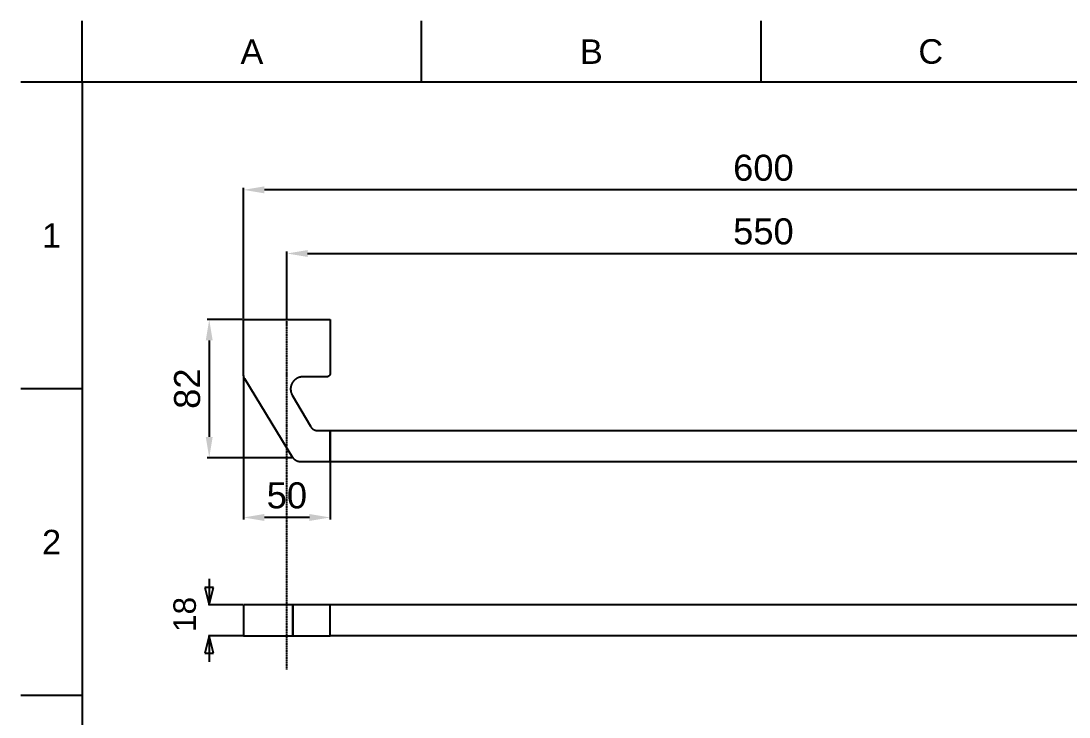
# Model space of a CAD drawing. Header units: millimetres. Extents: x 2164 to 3264, y 1200 to 2685.
# Drawn here: x 2214 to 2819, y 2283 to 2685 of the extents above; entities that cross this region are included whole.
import ezdxf

# ---------------------------------------------------------------- set-up
doc = ezdxf.new("R2010")
doc.units = ezdxf.units.MM
doc.linetypes.add('CENTER', pattern=[0.6, 0.375, -0.075, 0.075, -0.075])
for name, color, linetype in [('CEN2', 1, 'Continuous'), ('DIM2', 3, 'Continuous'), ('form22', 7, 'Continuous'), ('main', 7, 'Continuous')]:
    doc.layers.add(name, color=color, linetype=linetype)
doc.styles.add('Arial Regular', font='arial.ttf')
doc.styles.get("Standard").update_dxf_attribs({"font": 'arial.ttf'})
doc.dimstyles.new('ISO-25', dxfattribs={"dimtxt": 2.5, "dimasz": 2.5, "dimexe": 1.25, "dimexo": 0.625, "dimtad": 1, "dimtxsty": 'Standard', "dimcen": 2.5, "dimadec": 0, "dimazin": 0, "dimtfac": 1, "dimtmove": 0, "dimatfit": 3, "dimfxl": 1, "dimarcsym": 0})

# ---------------------------------------------------------------- blocks, each defined once
blk = doc.blocks.new('*D57')
at = {"layer": 'Defpoints', "color": 0, "transparency": 16777216}
for p in [(2342.57, 2512.49), (2322.77, 2432.88), (2371.1, 2432.88)]:
    blk.add_point(p, dxfattribs=at)
at = {"layer": 'DIM2', "color": 0, "lineweight": -2, "transparency": 16777216}
for p, q in [((2341.94, 2512.49), (2321.52, 2512.49)), ((2322.77, 2500.49), (2322.77, 2444.88)), ((2370.48, 2432.88), (2321.52, 2432.88))]:
    blk.add_line(p, q, dxfattribs=at)
at = {"layer": 'DIM2', "color": 0, "transparency": 16777216}
for points in [[(2320.77, 2500.49), (2324.77, 2500.49), (2322.77, 2512.49)], [(2320.77, 2444.88), (2324.77, 2444.88), (2322.77, 2432.88)]]:
    blk.add_solid(points, dxfattribs=at)
at = {"layer": 'DIM2', "color": 0, "transparency": 16777216, "insert": (2310.11, 2472.69), "char_height": 15, "attachment_point": 5, "rotation": 90}
blk.add_mtext('82', dxfattribs=at)
blk = doc.blocks.new('*D62')
at = {"layer": 'Defpoints', "color": 0, "transparency": 16777216}
for p in [(2917.57, 2550.63), (2367.57, 2512.49), (2917.57, 2512.49)]:
    blk.add_point(p, dxfattribs=at)
at = {"layer": 'DIM2', "color": 0, "lineweight": -2, "transparency": 16777216}
for p, q in [((2367.57, 2513.12), (2367.57, 2551.88)), ((2379.57, 2550.63), (2905.57, 2550.63)), ((2917.57, 2513.12), (2917.57, 2551.88))]:
    blk.add_line(p, q, dxfattribs=at)
at = {"layer": 'DIM2', "color": 0, "transparency": 16777216}
for points in [[(2379.57, 2552.63), (2379.57, 2548.63), (2367.57, 2550.63)], [(2905.57, 2552.63), (2905.57, 2548.63), (2917.57, 2550.63)]]:
    blk.add_solid(points, dxfattribs=at)
at = {"layer": 'DIM2', "color": 0, "transparency": 16777216, "insert": (2642.57, 2563.29), "char_height": 15, "attachment_point": 5}
blk.add_mtext('550', dxfattribs=at)
blk = doc.blocks.new('*D63')
at = {"layer": 'Defpoints', "color": 0, "transparency": 16777216}
for p in [(2342.57, 2587.34), (2342.57, 2512.49), (2942.57, 2512.49)]:
    blk.add_point(p, dxfattribs=at)
at = {"layer": 'DIM2', "color": 0, "lineweight": -2, "transparency": 16777216}
for p, q in [((2342.57, 2513.12), (2342.57, 2588.59)), ((2942.57, 2513.12), (2942.57, 2588.59)), ((2930.57, 2587.34), (2354.57, 2587.34))]:
    blk.add_line(p, q, dxfattribs=at)
at = {"layer": 'DIM2', "color": 0, "transparency": 16777216}
for points in [[(2354.57, 2589.34), (2354.57, 2585.34), (2342.57, 2587.34)], [(2930.57, 2589.34), (2930.57, 2585.34), (2942.57, 2587.34)]]:
    blk.add_solid(points, dxfattribs=at)
at = {"layer": 'DIM2', "color": 0, "transparency": 16777216, "insert": (2642.57, 2599.99), "char_height": 15, "attachment_point": 5}
blk.add_mtext('600', dxfattribs=at)
blk = doc.blocks.new('*D64')
at = {"layer": 'Defpoints', "color": 0, "transparency": 16777216}
for p in [(2342.57, 2480.9), (2392.57, 2430.49), (2342.57, 2398.4)]:
    blk.add_point(p, dxfattribs=at)
at = {"layer": 'DIM2', "color": 0, "lineweight": -2, "transparency": 16777216}
for p, q in [((2342.57, 2480.28), (2342.57, 2397.15)), ((2392.57, 2429.87), (2392.57, 2397.15)), ((2380.57, 2398.4), (2354.57, 2398.4))]:
    blk.add_line(p, q, dxfattribs=at)
at = {"layer": 'DIM2', "color": 0, "transparency": 16777216}
for points in [[(2354.57, 2400.4), (2354.57, 2396.4), (2342.57, 2398.4)], [(2380.57, 2400.4), (2380.57, 2396.4), (2392.57, 2398.4)]]:
    blk.add_solid(points, dxfattribs=at)
at = {"layer": 'DIM2', "color": 0, "transparency": 16777216, "insert": (2367.57, 2411.06), "char_height": 15, "attachment_point": 5}
blk.add_mtext('50', dxfattribs=at)

msp = doc.modelspace()

# ---------------------------------------------------------------- linework, layer by layer
at = {"layer": 'CEN2', "linetype": 'CENTER'}
msp.add_line((2367.57, 2310.76), (2367.57, 2520.14), dxfattribs=at)
at = {"layer": 'DIM2', "color": 3}
for p, q in [((2342.57, 2480.9), (2342.57, 2512.49)), ((2342.57, 2480.73), (2342.57, 2480.9)), ((2342.58, 2480.56), (2342.57, 2480.73)), ((2342.59, 2480.39), (2342.58, 2480.56)), ((2342.61, 2480.22), (2342.59, 2480.39)), ((2342.64, 2480.05), (2342.61, 2480.22)), ((2342.67, 2479.88), (2342.64, 2480.05)), ((2342.71, 2479.71), (2342.67, 2479.88)), ((2342.75, 2479.54), (2342.71, 2479.71)), ((2342.8, 2479.38), (2342.75, 2479.54)), ((2342.86, 2479.22), (2342.8, 2479.38)), ((2342.92, 2479.06), (2342.86, 2479.22)), ((2342.98, 2478.9), (2342.92, 2479.06)), ((2343.06, 2478.74), (2342.98, 2478.9)), ((2343.13, 2478.59), (2343.06, 2478.74)), ((2343.22, 2478.44), (2343.13, 2478.59)), ((2343.3, 2478.29), (2343.22, 2478.44)), ((2369.86, 2473.85), (2369.82, 2473.62)), ((2369.91, 2474.09), (2369.86, 2473.85)), ((2369.97, 2474.32), (2369.91, 2474.09)), ((2370.04, 2474.55), (2369.97, 2474.32)), ((2370.11, 2474.78), (2370.04, 2474.55)), ((2370.19, 2475.01), (2370.11, 2474.78)), ((2370.28, 2475.23), (2370.19, 2475.01)), ((2370.38, 2475.45), (2370.28, 2475.23)), ((2370.49, 2475.67), (2370.38, 2475.45)), ((2370.6, 2475.88), (2370.49, 2475.67)), ((2370.72, 2476.09), (2370.6, 2475.88)), ((2370.85, 2476.29), (2370.72, 2476.09)), ((2370.98, 2476.49), (2370.85, 2476.29)), ((2371.12, 2476.69), (2370.98, 2476.49)), ((2371.27, 2476.88), (2371.12, 2476.69)), ((2371.42, 2477.06), (2371.27, 2476.88)), ((2371.58, 2477.24), (2371.42, 2477.06)), ((2371.75, 2477.41), (2371.58, 2477.24)), ((2371.92, 2477.58), (2371.75, 2477.41)), ((2372.1, 2477.74), (2371.92, 2477.58)), ((2372.28, 2477.9), (2372.1, 2477.74)), ((2372.47, 2478.05), (2372.28, 2477.9)), ((2372.67, 2478.19), (2372.47, 2478.05)), ((2372.86, 2478.33), (2372.67, 2478.19)), ((2373.07, 2478.46), (2372.86, 2478.33)), ((2373.27, 2478.58), (2373.07, 2478.46)), ((2373.49, 2478.7), (2373.27, 2478.58)), ((2373.7, 2478.8), (2373.49, 2478.7)), ((2373.92, 2478.9), (2373.7, 2478.8)), ((2374.14, 2479), (2373.92, 2478.9)), ((2374.37, 2479.08), (2374.14, 2479)), ((2374.59, 2479.16), (2374.37, 2479.08)), ((2374.82, 2479.23), (2374.59, 2479.16)), ((2375.06, 2479.29), (2374.82, 2479.23)), ((2375.29, 2479.34), (2375.06, 2479.29)), ((2375.53, 2479.39), (2375.29, 2479.34)), ((2375.77, 2479.42), (2375.53, 2479.39)), ((2376, 2479.45), (2375.77, 2479.42)), ((2376.24, 2479.47), (2376, 2479.45)), ((2376.48, 2479.49), (2376.24, 2479.47)), ((2376.73, 2479.49), (2376.48, 2479.49)), ((2369.74, 2472.9), (2369.73, 2472.66)), ((2369.73, 2472.66), (2369.73, 2472.42)), ((2369.73, 2472.42), (2369.73, 2472.18)), ((2369.73, 2472.18), (2369.75, 2471.94)), ((2369.76, 2473.14), (2369.74, 2472.9)), ((2369.75, 2471.94), (2369.77, 2471.7)), ((2369.78, 2473.38), (2369.76, 2473.14)), ((2369.77, 2471.7), (2369.8, 2471.46)), ((2369.82, 2473.62), (2369.78, 2473.38)), ((2369.8, 2471.46), (2369.84, 2471.22)), ((2369.84, 2471.22), (2369.89, 2470.99)), ((2369.89, 2470.99), (2369.94, 2470.75)), ((2369.94, 2470.75), (2370.01, 2470.52)), ((2370.01, 2470.52), (2370.08, 2470.29)), ((2370.08, 2470.29), (2370.16, 2470.06)), ((2370.16, 2470.06), (2370.25, 2469.84)), ((2370.25, 2469.84), (2370.34, 2469.62)), ((2370.34, 2469.62), (2370.44, 2469.4)), ((2370.44, 2469.4), (2370.55, 2469.19)), ((2370.55, 2469.19), (2370.67, 2468.98))]:
    msp.add_line(p, q, dxfattribs=at)
at = {"layer": 'form22'}
for p, q in [((2249.48, 2649.37), (2249.48, 2684.72)), ((2445.34, 2649.37), (2445.34, 2684.72)), ((2641.2, 2649.37), (2641.2, 2684.72)), ((2249.48, 2649.37), (2214.13, 2649.37)), ((2249.48, 2649.37), (2249.48, 1235.22)), ((3228.78, 2649.37), (2249.48, 2649.37)), ((2249.48, 2472.6), (2214.13, 2472.6)), ((2249.48, 2295.83), (2214.13, 2295.83))]:
    msp.add_line(p, q, dxfattribs=at)
at = {"layer": 'main'}
for p, q in [((2342.57, 2512.49), (2392.57, 2512.49)), ((2392.57, 2512.49), (2392.57, 2481.49)), ((2391.44, 2479.69), (2391.38, 2479.66)), ((2391.51, 2479.73), (2391.44, 2479.69)), ((2391.57, 2479.76), (2391.51, 2479.73)), ((2391.63, 2479.79), (2391.57, 2479.76)), ((2391.68, 2479.83), (2391.63, 2479.79)), ((2391.74, 2479.87), (2391.68, 2479.83)), ((2391.8, 2479.91), (2391.74, 2479.87)), ((2391.85, 2479.96), (2391.8, 2479.91)), ((2391.9, 2480), (2391.85, 2479.96)), ((2391.96, 2480.05), (2391.9, 2480)), ((2392.01, 2480.1), (2391.96, 2480.05)), ((2392.05, 2480.15), (2392.01, 2480.1)), ((2392.1, 2480.21), (2392.05, 2480.15)), ((2392.14, 2480.26), (2392.1, 2480.21)), ((2392.18, 2480.32), (2392.14, 2480.26)), ((2392.22, 2480.37), (2392.18, 2480.32)), ((2392.26, 2480.43), (2392.22, 2480.37)), ((2392.3, 2480.49), (2392.26, 2480.43)), ((2392.33, 2480.55), (2392.3, 2480.49)), ((2392.36, 2480.61), (2392.33, 2480.55)), ((2392.39, 2480.68), (2392.36, 2480.61)), ((2392.42, 2480.74), (2392.39, 2480.68)), ((2392.45, 2480.81), (2392.42, 2480.74)), ((2392.47, 2480.87), (2392.45, 2480.81)), ((2392.49, 2480.94), (2392.47, 2480.87)), ((2392.51, 2481.01), (2392.49, 2480.94)), ((2392.52, 2481.08), (2392.51, 2481.01)), ((2392.54, 2481.14), (2392.52, 2481.08)), ((2392.55, 2481.21), (2392.54, 2481.14)), ((2392.56, 2481.28), (2392.55, 2481.21)), ((2392.57, 2481.42), (2392.56, 2481.35)), ((2392.56, 2481.35), (2392.56, 2481.28)), ((2392.57, 2481.49), (2392.57, 2481.42)), ((2371.1, 2432.88), (2343.3, 2478.29)), ((2390.57, 2479.49), (2376.73, 2479.49)), ((2390.64, 2479.49), (2390.57, 2479.49)), ((2390.71, 2479.5), (2390.64, 2479.49)), ((2390.78, 2479.5), (2390.71, 2479.5)), ((2390.84, 2479.51), (2390.78, 2479.5)), ((2390.91, 2479.52), (2390.84, 2479.51)), ((2390.98, 2479.53), (2390.91, 2479.52)), ((2391.05, 2479.55), (2390.98, 2479.53)), ((2391.12, 2479.57), (2391.05, 2479.55)), ((2391.18, 2479.59), (2391.12, 2479.57)), ((2391.25, 2479.61), (2391.18, 2479.59)), ((2391.32, 2479.64), (2391.25, 2479.61)), ((2391.38, 2479.66), (2391.32, 2479.64)), ((2370.67, 2468.98), (2381.12, 2450.98)), ((2381.12, 2450.98), (2381.21, 2450.83)), ((2381.21, 2450.83), (2381.31, 2450.69)), ((2381.31, 2450.69), (2381.41, 2450.54)), ((2381.41, 2450.54), (2381.51, 2450.4)), ((2381.51, 2450.4), (2381.62, 2450.27)), ((2381.62, 2450.27), (2381.74, 2450.14)), ((2381.74, 2450.14), (2381.85, 2450.01)), ((2381.85, 2450.01), (2381.98, 2449.89)), ((2381.98, 2449.89), (2382.11, 2449.77)), ((2382.11, 2449.77), (2382.24, 2449.66)), ((2382.24, 2449.66), (2382.37, 2449.55)), ((2382.37, 2449.55), (2382.51, 2449.44)), ((2382.51, 2449.44), (2382.65, 2449.34)), ((2382.65, 2449.34), (2382.8, 2449.25)), ((2382.8, 2449.25), (2382.95, 2449.16)), ((2382.95, 2449.16), (2383.1, 2449.07)), ((2383.1, 2449.07), (2383.26, 2448.99)), ((2383.26, 2448.99), (2383.42, 2448.92)), ((2383.42, 2448.92), (2383.58, 2448.85)), ((2383.58, 2448.85), (2383.74, 2448.79)), ((2383.74, 2448.79), (2383.9, 2448.73)), ((2383.9, 2448.73), (2384.07, 2448.68)), ((2384.07, 2448.68), (2384.24, 2448.64)), ((2384.24, 2448.64), (2384.41, 2448.6)), ((2384.41, 2448.6), (2384.58, 2448.57)), ((2384.58, 2448.57), (2384.75, 2448.54)), ((2384.75, 2448.54), (2384.92, 2448.52)), ((2384.92, 2448.52), (2385.1, 2448.5)), ((2385.1, 2448.5), (2385.27, 2448.49)), ((2385.27, 2448.49), (2385.44, 2448.49)), ((2385.44, 2448.49), (2392.57, 2448.49)), ((2392.57, 2430.49), (2392.57, 2448.49)), ((2392.57, 2448.49), (2892.57, 2448.49)), ((2392.57, 2448.49), (2392.57, 2430.49)), ((2371.19, 2432.74), (2371.1, 2432.88)), ((2371.29, 2432.6), (2371.19, 2432.74)), ((2371.39, 2432.46), (2371.29, 2432.6)), ((2371.5, 2432.33), (2371.39, 2432.46)), ((2371.61, 2432.2), (2371.5, 2432.33)), ((2371.72, 2432.07), (2371.61, 2432.2)), ((2371.84, 2431.95), (2371.72, 2432.07)), ((2371.96, 2431.83), (2371.84, 2431.95)), ((2372.09, 2431.72), (2371.96, 2431.83)), ((2372.22, 2431.61), (2372.09, 2431.72)), ((2372.35, 2431.5), (2372.22, 2431.61)), ((2372.49, 2431.4), (2372.35, 2431.5)), ((2372.63, 2431.31), (2372.49, 2431.4)), ((2372.78, 2431.21), (2372.63, 2431.31)), ((2372.92, 2431.13), (2372.78, 2431.21)), ((2373.07, 2431.05), (2372.92, 2431.13)), ((2373.23, 2430.97), (2373.07, 2431.05)), ((2373.38, 2430.9), (2373.23, 2430.97)), ((2373.54, 2430.84), (2373.38, 2430.9)), ((2373.7, 2430.78), (2373.54, 2430.84)), ((2373.86, 2430.72), (2373.7, 2430.78)), ((2374.02, 2430.68), (2373.86, 2430.72)), ((2374.19, 2430.63), (2374.02, 2430.68)), ((2374.35, 2430.59), (2374.19, 2430.63)), ((2374.52, 2430.56), (2374.35, 2430.59)), ((2374.69, 2430.54), (2374.52, 2430.56)), ((2374.86, 2430.52), (2374.69, 2430.54)), ((2375.03, 2430.5), (2374.86, 2430.52)), ((2375.2, 2430.49), (2375.03, 2430.5)), ((2375.37, 2430.49), (2375.2, 2430.49)), ((2392.57, 2430.49), (2375.37, 2430.49)), ((2892.57, 2430.49), (2392.57, 2430.49)), ((2322.77, 2363.09), (2322.77, 2348.09)), ((2325.27, 2358.09), (2320.27, 2358.09)), ((2320.27, 2358.09), (2322.77, 2348.09)), ((2322.77, 2348.09), (2325.27, 2358.09)), ((2342.07, 2348.09), (2322.27, 2348.09)), ((2343.3, 2348.09), (2342.57, 2348.09)), ((2342.57, 2348.09), (2342.57, 2330.09)), ((2371.1, 2348.09), (2343.3, 2348.09)), ((2375.37, 2348.09), (2371.1, 2348.09)), ((2371.1, 2330.09), (2371.1, 2348.09)), ((2371.1, 2348.09), (2371.1, 2330.09)), ((2392.57, 2348.09), (2375.37, 2348.09)), ((2392.57, 2330.09), (2392.57, 2348.09)), ((2892.57, 2348.09), (2392.57, 2348.09)), ((2322.77, 2330.09), (2320.27, 2320.09)), ((2342.8, 2330.09), (2322.27, 2330.09)), ((2325.27, 2320.09), (2322.77, 2330.09)), ((2322.77, 2330.09), (2322.77, 2315.09)), ((2342.57, 2330.09), (2343.3, 2330.09)), ((2343.3, 2330.09), (2371.1, 2330.09)), ((2371.1, 2330.09), (2375.37, 2330.09)), ((2375.37, 2330.09), (2392.57, 2330.09)), ((2892.57, 2330.09), (2392.57, 2330.09)), ((2320.27, 2320.09), (2325.27, 2320.09))]:
    msp.add_line(p, q, dxfattribs=at)

# ---------------------------------------------------------------- texts
at = {"layer": 'form22', "char_height": 14.14, "attachment_point": 5, "style": 'Arial Regular'}
for s, insert, width in [('A', (2347.41, 2667.04), 54.8748), ('B', (2543.27, 2667.04), 49.8023), ('C', (2739.13, 2667.04), 53.3377), ('1', (2231.81, 2560.98), 38.8889), ('2', (2231.81, 2384.21), 47.0355)]:
    msp.add_mtext(s, dxfattribs=dict(at, insert=insert, width=width))
at = {"layer": 'main', "insert": (2302.08, 2332.4), "char_height": 13, "width": 64.7174, "attachment_point": 1, "rotation": 90, "style": 'Arial Regular'}
msp.add_mtext('18', dxfattribs=at)

# ---------------------------------------------------------------- dimensions: what is measured, and where the dimension line sits
at = {"layer": 'DIM2', "color": 3}
for base, p1, p2, picture, middle in [((2342.57, 2587.34), (2942.57, 2512.49), (2342.57, 2512.49), '*D63', (2642.57, 2599.99)), ((2917.57, 2550.63), (2367.57, 2512.49), (2917.57, 2512.49), '*D62', (2642.57, 2563.29)), ((2342.57, 2398.4), (2392.57, 2430.49), (2342.57, 2480.9), '*D64', (2367.57, 2411.06))]:
    dim = msp.add_linear_dim(base=base, p1=p1, p2=p2, dimstyle='ISO-25', override={"dimtxt": 15, "dimasz": 12, "dimgap": 5, "dimdec": 0, "dimtix": 0, "dimtmove": 0}, dxfattribs=at)
    dim.commit()
    dim.dimension.update_dxf_attribs({"geometry": picture, "text_midpoint": middle})
dim = msp.add_linear_dim(base=(2322.77, 2432.88), p1=(2342.57, 2512.49), p2=(2371.1, 2432.88), angle=90, text='82', dimstyle='ISO-25', override={"dimtxt": 15, "dimasz": 12, "dimgap": 5, "dimdec": 0, "dimtix": 0, "dimtmove": 0}, dxfattribs=at)
dim.commit()
dim.dimension.update_dxf_attribs({"geometry": '*D57', "text_midpoint": (2310.11, 2472.69)})

doc.saveas('drawing.dxf')
